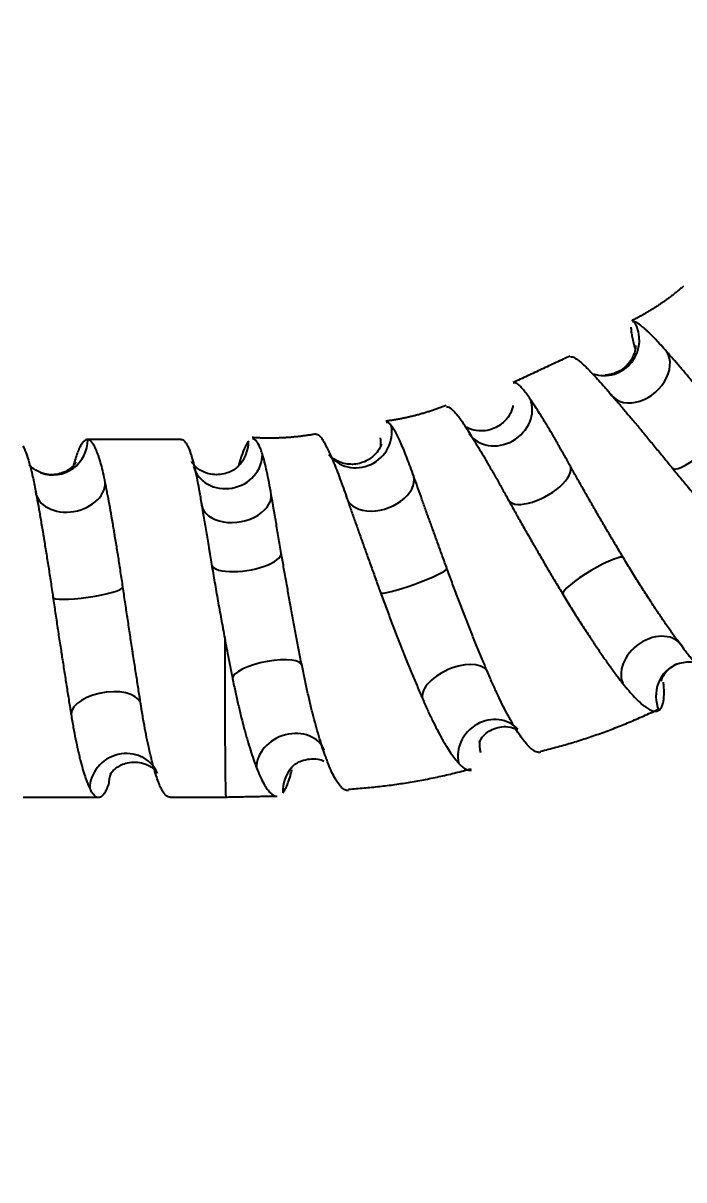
# Model space of a CAD drawing. Header units: millimetres. Extents: x 6110 to 6704, y -2661 to -1821.
# Drawn here: x 6599.22 to 6606.23, y -2432.58 to -2420.3 of the extents above; entities that cross this region are included whole.
import ezdxf

# ---------------------------------------------------------------- set-up
doc = ezdxf.new("R2010")
doc.units = ezdxf.units.MM
doc.header["$LTSCALE"] = 0.1
doc.linetypes.add('HIDDEN2', pattern=[4.7625, 3.175, -1.5875])
doc.layers.add('1', color=4, linetype='HIDDEN2', lineweight=13)
doc.layers.add('DIM', color=3, linetype='Continuous', lineweight=9)
doc.styles.get("Standard").update_dxf_attribs({"font": 'arial.ttf'})
doc.dimstyles.new('ISO-25', dxfattribs={"dimtxt": 2.5, "dimasz": 2.5, "dimexe": 1.25, "dimexo": 0.625, "dimtad": 1, "dimlfac": 5, "dimtxsty": 'Standard', "dimcen": 2.5, "dimadec": 0, "dimazin": 0, "dimtfac": 1, "dimtmove": 0, "dimatfit": 3, "dimfxl": 1, "dimarcsym": 0})

# ---------------------------------------------------------------- blocks, each defined once
blk = doc.blocks.new('*D44')
at = {"layer": 'Defpoints', "color": 0, "transparency": 16777216}
for p in [(6511.558, -2398.849), (6619.617, -2532.542), (6619.617, -2547.836)]:
    blk.add_point(p, dxfattribs=at)
at = {"layer": 'DIM', "color": 0, "lineweight": -2, "transparency": 16777216}
for p, q in [((6511.558, -2399.474), (6511.558, -2549.086)), ((6619.617, -2533.167), (6619.617, -2549.086)), ((6516.558, -2547.836), (6614.617, -2547.836))]:
    blk.add_line(p, q, dxfattribs=at)
at = {"layer": 'DIM', "color": 0, "transparency": 16777216}
for points in [[(6516.558, -2547.003), (6516.558, -2548.669), (6511.558, -2547.836)], [(6614.617, -2547.003), (6614.617, -2548.669), (6619.617, -2547.836)]]:
    blk.add_solid(points, dxfattribs=at)
at = {"layer": 'DIM', "color": 0, "transparency": 16777216, "insert": (6565.588, -2544.206), "char_height": 5, "attachment_point": 5, "bg_fill": 3, "box_fill_scale": 1.1, "bg_fill_color": 256, "bg_fill_true_color": 13158600, "bg_fill_transparency": 0}
blk.add_mtext('432,2', dxfattribs=at)

msp = doc.modelspace()

# ---------------------------------------------------------------- hatches: boundary and pattern name
at = {"layer": 'DIM'}
h = msp.add_hatch(dxfattribs=at)
h.set_pattern_fill('ANSI31', color=2)
edge = h.paths.add_edge_path()
edge.add_line((6619.617, -2595.98), (6619.617, -1962.206))
edge.add_line((6634.617, -1966.11), (6619.617, -1966.11))
edge.add_line((6634.617, -2610.98), (6634.617, -1966.11))
edge.add_line((6634.617, -2610.98), (6184.457, -2610.98))
edge.add_line((6619.617, -2595.98), (6184.457, -2595.98))
edge.add_line((6184.457, -2610.98), (6184.457, -2595.98))

# ---------------------------------------------------------------- linework, layer by layer
at = {"layer": '1', "color": 7, "linetype": 'Continuous', "lineweight": -3}
for p, q in [((6600.892, -2424.717), (6599.898, -2424.717)), ((6599.399, -2425.07), (6599.408, -2425.073)), ((6599.216, -2428.517), (6600.017, -2428.517)), ((6600.775, -2428.517), (6601.367, -2428.517))]:
    msp.add_line(p, q, dxfattribs=at)
for centre, major_axis, ratio, start_param, end_param in [((6605.386, -2423.665), (0.12, 0.355), 0.988602, 3.146969, 5.58662), ((6605.746, -2424.008), (0.283, 0.246), 0.736197, 2.998208, 6.168862), ((6604.26, -2424.446), (0.312, 0.208), 0.864368, 3.149697, 6.101935), ((6602.759, -2424.652), (0.305, 0.218), 0.965386, 3.162453, 5.872417), ((6606.4, -2424.788), (0.29, 0.237), 0.210668, 3.114964, 6.265834), ((6599.532, -2424.72), (0.124, 0.354), 0.989125, 3.139569, 5.050982), ((6602.64, -2424.751), (-0.372, 0.044), 0.925489, 3.14106, 3.412603), ((6601.238, -2424.732), (-0.252, 0.277), 0.983044, 3.140808, 3.972755), ((6601.383, -2424.901), (0.36, 0.104), 0.896437, 3.141915, 6.052195), ((6604.693, -2425.178), (0.328, 0.182), 0.426673, 3.081175, 6.240632), ((6599.716, -2425.209), (0.368, 0.072), 0.735981, 3.003896, 6.144842), ((6603.003, -2425.215), (0.354, 0.124), 0.653567, 3.035174, 6.20475), ((6601.478, -2425.346), (0.37, 0.062), 0.66463, 3.037363, 6.198617), ((6601.586, -2425.985), (0.37, 0.062), 0.328182, 3.096502, 6.247282), ((6605.266, -2426.168), (0.321, 0.193), 0.16321, 6.256706, 9.387988), ((6603.362, -2426.216), (0.352, 0.128), 0.102846, 3.13348, 6.27499), ((6599.904, -2426.338), (0.371, 0.055), 0.145735, 3.127926, 6.265911), ((6605.905, -2427.127), (0.297, 0.229), 0.752187, 6.105166, 9.219042), ((6601.367, -2426.617), (0, -1.9), 0.006117, 4.82253, 6.283504), ((6601.808, -2427.189), (0.368, 0.073), 0.302479, 6.235349, 9.366304), ((6603.805, -2427.34), (0.345, 0.148), 0.518618, 6.192262, 9.315281), ((6606.302, -2427.446), (-0.143, 0.347), 0.984079, 6.282154, 7.873241), ((6600.097, -2427.593), (0.37, 0.06), 0.507776, 6.196736, 9.33732), ((6604.192, -2428.049), (0.285, 0.243), 0.919559, 0.03357, 2.691233), ((6602.061, -2428.151), (0.352, 0.13), 0.805299, 0.014579, 2.88272), ((6604.433, -2427.972), (-0.37, 0.059), 0.913856, 6.282765, 6.657828), ((6600.294, -2428.406), (0.342, 0.155), 0.930887, 6.274488, 9.021887), ((6600.494, -2428.406), (-0.346, 0.145), 0.932447, 6.282704, 6.657059), ((6602.342, -2428.455), (-0.273, 0.257), 0.973896, 0.003, 0.804356)]:
    msp.add_ellipse(centre, major_axis=major_axis, ratio=ratio, start_param=start_param, end_param=end_param, dxfattribs=at)
for points, degree in [([(6606.225, -2423.09), (6605.974, -2423.308), (6605.674, -2423.458)], 2), ([(6605.023, -2423.832), (6604.417, -2424.114)], 1), ([(6603.706, -2424.356), (6603.397, -2424.481), (6603.066, -2424.524)], 2), ([(6602.323, -2424.66), (6601.991, -2424.721), (6601.648, -2424.698)], 2), ([(6604.709, -2428.027), (6605.354, -2427.871), (6605.95, -2427.585)], 2), ([(6602.669, -2428.43), (6603.331, -2428.39), (6603.971, -2428.213)], 2), ([(6601.368, -2428.514), (6601.911, -2428.503)], 1)]:
    msp.add_open_spline(points, degree=degree, dxfattribs=at)
for points, knots in [([(6605.704, -2423.469), (6605.697, -2423.467), (6605.691, -2423.468), (6605.685, -2423.471), (6605.684, -2423.471)], [0, 0, 0, 0, 0.847923, 1, 1, 1, 1]), ([(6606.048, -2423.787), (6606.027, -2423.763), (6605.985, -2423.717), (6605.929, -2423.655), (6605.894, -2423.62), (6605.869, -2423.595), (6605.857, -2423.583), (6605.846, -2423.572), (6605.838, -2423.565), (6605.834, -2423.562), (6605.816, -2423.545), (6605.789, -2423.521), (6605.754, -2423.494), (6605.725, -2423.476), (6605.71, -2423.47), (6605.704, -2423.469)], [0, 0, 0, 0, 0.125, 0.25, 0.375, 0.375, 0.4375, 0.46875, 0.46875, 0.5, 0.5, 0.625, 0.75, 0.875, 1, 1, 1, 1]), ([(6605.667, -2423.525), (6605.667, -2423.525), (6605.667, -2423.526), (6605.667, -2423.53), (6605.667, -2423.545), (6605.67, -2423.577), (6605.679, -2423.63), (6605.688, -2423.671), (6605.696, -2423.704), (6605.699, -2423.716), (6605.706, -2423.739), (6605.709, -2423.752), (6605.713, -2423.764)], [0, 0, 0, 0, 0.016744, 0.016744, 0.074582, 0.305937, 0.537291, 0.768646, 0.768646, 0.884323, 0.884323, 1, 1, 1, 1]), ([(6605.716, -2423.72), (6605.716, -2423.72), (6605.716, -2423.721), (6605.718, -2423.74), (6605.701, -2423.82), (6605.64, -2423.927), (6605.528, -2424.012), (6605.433, -2424.033), (6605.392, -2424.036)], [0, 0, 0, 0, 0.033952, 0.236172, 0.40591, 0.597226, 0.810014, 1, 1, 1, 1]), ([(6605.028, -2423.843), (6605.029, -2423.843), (6605.03, -2423.842), (6605.034, -2423.841), (6605.036, -2423.841), (6605.046, -2423.841), (6605.052, -2423.843), (6605.06, -2423.846)], [0, 0, 0, 0, 0.124802, 0.124802, 0.416535, 0.416535, 1, 1, 1, 1]), ([(6605.06, -2423.846), (6605.068, -2423.85), (6605.086, -2423.86), (6605.119, -2423.885), (6605.145, -2423.908), (6605.166, -2423.927), (6605.174, -2423.934), (6605.185, -2423.945), (6605.189, -2423.949), (6605.197, -2423.956), (6605.217, -2423.976), (6605.255, -2424.015), (6605.311, -2424.075), (6605.352, -2424.121), (6605.384, -2424.157), (6605.395, -2424.17), (6605.417, -2424.195), (6605.429, -2424.208), (6605.44, -2424.222)], [0, 0, 0, 0, 0.125, 0.25, 0.375, 0.375, 0.4375, 0.4375, 0.46875, 0.46875, 0.5, 0.625, 0.75, 0.875, 0.875, 0.9375, 0.9375, 1, 1, 1, 1]), ([(6606.691, -2424.552), (6606.661, -2424.515), (6606.63, -2424.478), (6606.571, -2424.405), (6606.512, -2424.334), (6606.426, -2424.23), (6606.37, -2424.164), (6606.336, -2424.123), (6606.329, -2424.115), (6606.315, -2424.099), (6606.309, -2424.091), (6606.288, -2424.067), (6606.275, -2424.051), (6606.236, -2424.005), (6606.186, -2423.946), (6606.114, -2423.863), (6606.07, -2423.812), (6606.048, -2423.787)], [0, 0, 0, 0, 0.125, 0.125, 0.25, 0.375, 0.5, 0.5, 0.53125, 0.53125, 0.5625, 0.5625, 0.625, 0.625, 0.75, 0.875, 1, 1, 1, 1]), ([(6604.599, -2424.29), (6604.585, -2424.27), (6604.56, -2424.234), (6604.524, -2424.19), (6604.504, -2424.167), (6604.489, -2424.152), (6604.482, -2424.146), (6604.475, -2424.14), (6604.471, -2424.136), (6604.469, -2424.135), (6604.458, -2424.127), (6604.443, -2424.119), (6604.429, -2424.117), (6604.422, -2424.119), (6604.421, -2424.12)], [0, 0, 0, 0, 0.159667, 0.319335, 0.479002, 0.479002, 0.558836, 0.598753, 0.598753, 0.63867, 0.63867, 0.798337, 0.958005, 1, 1, 1, 1]), ([(6605.44, -2424.222), (6605.463, -2424.248), (6605.51, -2424.304), (6605.585, -2424.392), (6605.638, -2424.455), (6605.679, -2424.504), (6605.7, -2424.528), (6605.721, -2424.553), (6605.735, -2424.57), (6605.742, -2424.579), (6605.777, -2424.622), (6605.835, -2424.691), (6605.924, -2424.799), (6606.015, -2424.909), (6606.077, -2424.985), (6606.108, -2425.024)], [0, 0, 0, 0, 0.125, 0.25, 0.375, 0.375, 0.4375, 0.46875, 0.46875, 0.5, 0.5, 0.625, 0.75, 0.875, 1, 1, 1, 1]), ([(6604.415, -2424.358), (6604.415, -2424.358), (6604.415, -2424.365), (6604.405, -2424.395), (6604.4, -2424.411)], [0, 0, 0, 0, 0.56397, 1, 1, 1, 1]), ([(6605.024, -2425.003), (6605.003, -2424.964), (6604.961, -2424.889), (6604.901, -2424.783), (6604.843, -2424.683), (6604.806, -2424.62), (6604.783, -2424.582), (6604.778, -2424.574), (6604.769, -2424.559), (6604.765, -2424.552), (6604.752, -2424.53), (6604.743, -2424.516), (6604.718, -2424.474), (6604.685, -2424.422), (6604.64, -2424.351), (6604.612, -2424.31), (6604.599, -2424.29)], [0, 0, 0, 0, 0.125, 0.25, 0.375, 0.5, 0.5, 0.53125, 0.53125, 0.5625, 0.5625, 0.625, 0.625, 0.75, 0.875, 1, 1, 1, 1]), ([(6603.71, -2424.371), (6603.714, -2424.37), (6603.724, -2424.37), (6603.737, -2424.376), (6603.749, -2424.383), (6603.753, -2424.386), (6603.76, -2424.392), (6603.762, -2424.394), (6603.766, -2424.398), (6603.778, -2424.408), (6603.801, -2424.432), (6603.835, -2424.474), (6603.861, -2424.509), (6603.881, -2424.538), (6603.891, -2424.553), (6603.902, -2424.569), (6603.909, -2424.58), (6603.913, -2424.586), (6603.916, -2424.591)], [0, 0, 0, 0, 0.119246, 0.266039, 0.266039, 0.339435, 0.339435, 0.376133, 0.376133, 0.412831, 0.559623, 0.706415, 0.853208, 0.853208, 0.926604, 0.963302, 0.963302, 1, 1, 1, 1]), ([(6604.4, -2424.411), (6604.389, -2424.443), (6604.351, -2424.507), (6604.236, -2424.603), (6604.091, -2424.637), (6603.974, -2424.616), (6603.928, -2424.594), (6603.913, -2424.585)], [0, 0, 0, 0, 0.193865, 0.415505, 0.656372, 0.847227, 1, 1, 1, 1]), ([(6603.123, -2424.57), (6603.116, -2424.561), (6603.102, -2424.546), (6603.084, -2424.536), (6603.073, -2424.536), (6603.069, -2424.537)], [0, 0, 0, 0, 0.354156, 0.708312, 1, 1, 1, 1]), ([(6603.362, -2425.109), (6603.35, -2425.074), (6603.326, -2425.008), (6603.292, -2424.917), (6603.259, -2424.835), (6603.238, -2424.786), (6603.225, -2424.758), (6603.223, -2424.752), (6603.217, -2424.741), (6603.215, -2424.735), (6603.208, -2424.719), (6603.203, -2424.709), (6603.189, -2424.68), (6603.17, -2424.644), (6603.145, -2424.601), (6603.13, -2424.579), (6603.123, -2424.57)], [0, 0, 0, 0, 0.125, 0.25, 0.375, 0.5, 0.5, 0.53125, 0.53125, 0.5625, 0.5625, 0.625, 0.625, 0.75, 0.875, 1, 1, 1, 1]), ([(6603.916, -2424.591), (6603.931, -2424.613), (6603.96, -2424.66), (6604.008, -2424.738), (6604.06, -2424.823), (6604.097, -2424.885), (6604.12, -2424.926), (6604.125, -2424.934), (6604.135, -2424.95), (6604.149, -2424.975), (6604.164, -2425.001), (6604.194, -2425.052), (6604.234, -2425.123), (6604.296, -2425.234), (6604.339, -2425.311), (6604.361, -2425.351)], [0, 0, 0, 0, 0.125, 0.25, 0.375, 0.5, 0.5, 0.53125, 0.53125, 0.5625, 0.625, 0.625, 0.75, 0.875, 1, 1, 1, 1]), ([(6599.903, -2424.718), (6599.896, -2424.717), (6599.889, -2424.718), (6599.874, -2424.724), (6599.859, -2424.735), (6599.844, -2424.754), (6599.829, -2424.777), (6599.822, -2424.79), (6599.813, -2424.81), (6599.811, -2424.814), (6599.807, -2424.822), (6599.801, -2424.835), (6599.796, -2424.849), (6599.785, -2424.879), (6599.771, -2424.921), (6599.757, -2424.97), (6599.75, -2424.996)], [0, 0, 0, 0, 0.14367, 0.14367, 0.287341, 0.431011, 0.431011, 0.574682, 0.574682, 0.6106, 0.6106, 0.646517, 0.718352, 0.718352, 0.862023, 1, 1, 1, 1]), ([(6600.088, -2425.176), (6600.081, -2425.14), (6600.074, -2425.106), (6600.059, -2425.042), (6600.044, -2424.982), (6600.029, -2424.931), (6600.017, -2424.895), (6600.011, -2424.878), (6600.005, -2424.862), (6600.001, -2424.852), (6599.999, -2424.847), (6599.989, -2424.822), (6599.981, -2424.805), (6599.966, -2424.775), (6599.95, -2424.75), (6599.934, -2424.734), (6599.919, -2424.722), (6599.911, -2424.719), (6599.903, -2424.718)], [0, 0, 0, 0, 0.125, 0.125, 0.25, 0.375, 0.375, 0.4375, 0.46875, 0.46875, 0.5, 0.5, 0.625, 0.625, 0.75, 0.875, 0.875, 1, 1, 1, 1]), ([(6600.891, -2424.717), (6600.895, -2424.717), (6600.899, -2424.718), (6600.916, -2424.723), (6600.928, -2424.733), (6600.943, -2424.754), (6600.948, -2424.761), (6600.952, -2424.769), (6600.956, -2424.774), (6600.957, -2424.777), (6600.965, -2424.791), (6600.971, -2424.804), (6600.988, -2424.847), (6601, -2424.882), (6601.011, -2424.923)], [0, 0, 0, 0, 0.098186, 0.098186, 0.398791, 0.398791, 0.473942, 0.511517, 0.511517, 0.549093, 0.549093, 0.699395, 0.699395, 1, 1, 1, 1]), ([(6601.755, -2424.873), (6601.749, -2424.855), (6601.738, -2424.821), (6601.726, -2424.794), (6601.709, -2424.758), (6601.697, -2424.74), (6601.681, -2424.725), (6601.678, -2424.723), (6601.672, -2424.718), (6601.669, -2424.717), (6601.66, -2424.713), (6601.655, -2424.712), (6601.65, -2424.712)], [0, 0, 0, 0, 0.17056, 0.341121, 0.341121, 0.682241, 0.682241, 0.767522, 0.767522, 0.852802, 0.852802, 1, 1, 1, 1]), ([(6602.324, -2424.661), (6602.326, -2424.66), (6602.329, -2424.66), (6602.337, -2424.662), (6602.349, -2424.667), (6602.37, -2424.686), (6602.385, -2424.706), (6602.392, -2424.718)], [0, 0, 0, 0, 0.123384, 0.123384, 0.415589, 0.707795, 1, 1, 1, 1]), ([(6602.392, -2424.718), (6602.4, -2424.73), (6602.408, -2424.744), (6602.425, -2424.775), (6602.443, -2424.809), (6602.472, -2424.87), (6602.492, -2424.917), (6602.508, -2424.955), (6602.514, -2424.968), (6602.525, -2424.995), (6602.53, -2425.009), (6602.547, -2425.051), (6602.57, -2425.111), (6602.605, -2425.207), (6602.63, -2425.277), (6602.643, -2425.313)], [0, 0, 0, 0, 0.125, 0.125, 0.25, 0.375, 0.5, 0.5, 0.5625, 0.5625, 0.625, 0.625, 0.75, 0.875, 1, 1, 1, 1]), ([(6599.213, -2424.786), (6599.225, -2424.807), (6599.236, -2424.833), (6599.258, -2424.892), (6599.269, -2424.926), (6599.286, -2424.984), (6599.291, -2425.004), (6599.3, -2425.036), (6599.302, -2425.047), (6599.308, -2425.07), (6599.31, -2425.081), (6599.324, -2425.139), (6599.334, -2425.189), (6599.344, -2425.243)], [0, 0, 0, 0, 0.25, 0.25, 0.5, 0.5, 0.625, 0.625, 0.6875, 0.6875, 0.75, 0.75, 1, 1, 1, 1]), ([(6601.61, -2424.736), (6601.603, -2424.743), (6601.591, -2424.76), (6601.578, -2424.784), (6601.559, -2424.823), (6601.546, -2424.855), (6601.53, -2424.903), (6601.525, -2424.918), (6601.52, -2424.934), (6601.517, -2424.945), (6601.515, -2424.95), (6601.51, -2424.967), (6601.507, -2424.978), (6601.504, -2424.99)], [0, 0, 0, 0, 0.1821, 0.364199, 0.364199, 0.728398, 0.728398, 0.819448, 0.864973, 0.864973, 0.910498, 0.910498, 1, 1, 1, 1]), ([(6603.017, -2424.769), (6603.017, -2424.77), (6603.015, -2424.774), (6603.009, -2424.797), (6602.962, -2424.874), (6602.859, -2424.956), (6602.712, -2424.993), (6602.58, -2424.967), (6602.522, -2424.932), (6602.504, -2424.918)], [0, 0, 0, 0, 0.049595, 0.208359, 0.354071, 0.520681, 0.7011, 0.872848, 1, 1, 1, 1]), ([(6599.776, -2424.964), (6599.776, -2424.964), (6599.771, -2424.974), (6599.725, -2425.028), (6599.606, -2425.093), (6599.483, -2425.096), (6599.421, -2425.078), (6599.408, -2425.074)], [0, 0, 0, 0, 0.193486, 0.415282, 0.657993, 0.93172, 1, 1, 1, 1]), ([(6601.49, -2425.009), (6601.461, -2425.039), (6601.39, -2425.081), (6601.226, -2425.103), (6601.091, -2425.049), (6601.023, -2424.984), (6601.007, -2424.957), (6601.005, -2424.953), (6601.005, -2424.953)], [0, 0, 0, 0, 0.200104, 0.406277, 0.605891, 0.770588, 0.923509, 1, 1, 1, 1]), ([(6601.011, -2424.923), (6601.019, -2424.951), (6601.027, -2424.982), (6601.042, -2425.049), (6601.058, -2425.121), (6601.074, -2425.203), (6601.084, -2425.257), (6601.086, -2425.268), (6601.09, -2425.29), (6601.092, -2425.301), (6601.098, -2425.336), (6601.102, -2425.359), (6601.106, -2425.383)], [0, 0, 0, 0, 0.25, 0.25, 0.5, 0.75, 0.75, 0.8125, 0.8125, 0.875, 0.875, 1, 1, 1, 1]), ([(6601.53, -2424.963), (6601.53, -2424.963), (6601.529, -2424.965), (6601.518, -2424.983), (6601.495, -2425.005), (6601.49, -2425.009)], [0, 0, 0, 0, 0.204053, 0.848269, 1, 1, 1, 1]), ([(6601.85, -2425.305), (6601.842, -2425.259), (6601.834, -2425.215), (6601.818, -2425.133), (6601.803, -2425.056), (6601.787, -2424.989), (6601.777, -2424.951), (6601.775, -2424.943), (6601.771, -2424.928), (6601.769, -2424.921), (6601.763, -2424.9), (6601.759, -2424.886), (6601.755, -2424.873)], [0, 0, 0, 0, 0.25, 0.25, 0.5, 0.75, 0.75, 0.8125, 0.8125, 0.875, 0.875, 1, 1, 1, 1]), ([(6599.408, -2425.074), (6599.366, -2425.054), (6599.315, -2425.026), (6599.288, -2424.998), (6599.281, -2424.99)], [0, 0, 0, 0, 0.648252, 1, 1, 1, 1]), ([(6605.588, -2425.976), (6605.563, -2425.935), (6605.538, -2425.894), (6605.489, -2425.811), (6605.44, -2425.728), (6605.367, -2425.604), (6605.319, -2425.522), (6605.284, -2425.46), (6605.272, -2425.439), (6605.248, -2425.398), (6605.236, -2425.377), (6605.201, -2425.316), (6605.155, -2425.235), (6605.088, -2425.117), (6605.045, -2425.041), (6605.024, -2425.003)], [0, 0, 0, 0, 0.125, 0.125, 0.25, 0.375, 0.5, 0.5, 0.5625, 0.5625, 0.625, 0.625, 0.75, 0.875, 1, 1, 1, 1]), ([(6606.108, -2425.024), (6606.14, -2425.063), (6606.172, -2425.101), (6606.235, -2425.178), (6606.299, -2425.255), (6606.397, -2425.37), (6606.462, -2425.446), (6606.503, -2425.493), (6606.511, -2425.503), (6606.528, -2425.522), (6606.536, -2425.531), (6606.561, -2425.56), (6606.577, -2425.578), (6606.626, -2425.634), (6606.691, -2425.707), (6606.786, -2425.814), (6606.849, -2425.882), (6606.88, -2425.916)], [0, 0, 0, 0, 0.125, 0.125, 0.25, 0.375, 0.5, 0.5, 0.53125, 0.53125, 0.5625, 0.5625, 0.625, 0.625, 0.75, 0.875, 1, 1, 1, 1]), ([(6600.275, -2426.284), (6600.267, -2426.23), (6600.259, -2426.177), (6600.243, -2426.072), (6600.227, -2425.969), (6600.211, -2425.869), (6600.199, -2425.796), (6600.193, -2425.759), (6600.187, -2425.723), (6600.183, -2425.699), (6600.181, -2425.687), (6600.171, -2425.628), (6600.163, -2425.582), (6600.148, -2425.493), (6600.132, -2425.406), (6600.117, -2425.326), (6600.106, -2425.268), (6600.101, -2425.24), (6600.095, -2425.212), (6600.092, -2425.194), (6600.09, -2425.185), (6600.088, -2425.176)], [0, 0, 0, 0, 0.125, 0.125, 0.25, 0.375, 0.375, 0.4375, 0.46875, 0.46875, 0.5, 0.5, 0.625, 0.625, 0.75, 0.875, 0.875, 0.9375, 0.96875, 0.96875, 1, 1, 1, 1]), ([(6603.714, -2426.088), (6603.698, -2426.042), (6603.681, -2425.997), (6603.649, -2425.908), (6603.617, -2425.82), (6603.57, -2425.69), (6603.54, -2425.606), (6603.521, -2425.554), (6603.517, -2425.544), (6603.51, -2425.523), (6603.506, -2425.513), (6603.495, -2425.482), (6603.488, -2425.462), (6603.466, -2425.402), (6603.439, -2425.324), (6603.399, -2425.213), (6603.374, -2425.143), (6603.362, -2425.109)], [0, 0, 0, 0, 0.125, 0.125, 0.25, 0.375, 0.5, 0.5, 0.53125, 0.53125, 0.5625, 0.5625, 0.625, 0.625, 0.75, 0.875, 1, 1, 1, 1]), ([(6599.344, -2425.243), (6599.352, -2425.281), (6599.359, -2425.321), (6599.374, -2425.403), (6599.389, -2425.487), (6599.404, -2425.578), (6599.416, -2425.647), (6599.422, -2425.683), (6599.428, -2425.719), (6599.432, -2425.743), (6599.434, -2425.756), (6599.444, -2425.817), (6599.452, -2425.867), (6599.468, -2425.968), (6599.485, -2426.071), (6599.501, -2426.176), (6599.517, -2426.283), (6599.525, -2426.337), (6599.533, -2426.391)], [0, 0, 0, 0, 0.125, 0.125, 0.25, 0.375, 0.375, 0.4375, 0.46875, 0.46875, 0.5, 0.5, 0.625, 0.625, 0.75, 0.875, 0.875, 1, 1, 1, 1]), ([(6601.956, -2425.927), (6601.946, -2425.869), (6601.937, -2425.813), (6601.918, -2425.703), (6601.909, -2425.65), (6601.891, -2425.546), (6601.883, -2425.495), (6601.872, -2425.434), (6601.87, -2425.422), (6601.866, -2425.398), (6601.864, -2425.386), (6601.858, -2425.351), (6601.854, -2425.328), (6601.85, -2425.305)], [0, 0, 0, 0, 0.25, 0.25, 0.5, 0.5, 0.75, 0.75, 0.8125, 0.8125, 0.875, 0.875, 1, 1, 1, 1]), ([(6602.643, -2425.313), (6602.655, -2425.35), (6602.668, -2425.388), (6602.695, -2425.465), (6602.723, -2425.544), (6602.767, -2425.667), (6602.797, -2425.753), (6602.817, -2425.808), (6602.82, -2425.819), (6602.828, -2425.841), (6602.832, -2425.852), (6602.844, -2425.886), (6602.852, -2425.908), (6602.876, -2425.975), (6602.909, -2426.066), (6602.959, -2426.204), (6602.992, -2426.297), (6603.009, -2426.344)], [0, 0, 0, 0, 0.125, 0.125, 0.25, 0.375, 0.5, 0.5, 0.53125, 0.53125, 0.5625, 0.5625, 0.625, 0.625, 0.75, 0.875, 1, 1, 1, 1]), ([(6601.106, -2425.383), (6601.114, -2425.432), (6601.122, -2425.482), (6601.14, -2425.586), (6601.157, -2425.692), (6601.176, -2425.806), (6601.188, -2425.878), (6601.191, -2425.893), (6601.196, -2425.922), (6601.198, -2425.937), (6601.206, -2425.982), (6601.211, -2426.012), (6601.216, -2426.042)], [0, 0, 0, 0, 0.25, 0.25, 0.5, 0.75, 0.75, 0.8125, 0.8125, 0.875, 0.875, 1, 1, 1, 1]), ([(6604.361, -2425.351), (6604.383, -2425.391), (6604.406, -2425.431), (6604.451, -2425.513), (6604.497, -2425.595), (6604.569, -2425.721), (6604.617, -2425.806), (6604.648, -2425.859), (6604.655, -2425.87), (6604.667, -2425.892), (6604.673, -2425.902), (6604.692, -2425.935), (6604.705, -2425.956), (6604.742, -2426.021), (6604.792, -2426.106), (6604.868, -2426.233), (6604.918, -2426.317), (6604.944, -2426.359)], [0, 0, 0, 0, 0.125, 0.125, 0.25, 0.375, 0.5, 0.5, 0.53125, 0.53125, 0.5625, 0.5625, 0.625, 0.625, 0.75, 0.875, 1, 1, 1, 1]), ([(6602.176, -2427.122), (6602.166, -2427.073), (6602.157, -2427.023), (6602.137, -2426.924), (6602.118, -2426.825), (6602.099, -2426.724), (6602.08, -2426.623), (6602.071, -2426.572), (6602.059, -2426.508), (6602.057, -2426.496), (6602.052, -2426.47), (6602.045, -2426.432), (6602.038, -2426.394), (6602.025, -2426.318), (6602.007, -2426.219), (6601.981, -2426.071), (6601.964, -2425.975), (6601.956, -2425.927)], [0, 0, 0, 0, 0.125, 0.125, 0.25, 0.375, 0.375, 0.5, 0.5, 0.53125, 0.53125, 0.5625, 0.625, 0.625, 0.75, 0.875, 1, 1, 1, 1]), ([(6601.216, -2426.042), (6601.226, -2426.106), (6601.237, -2426.17), (6601.26, -2426.299), (6601.271, -2426.364), (6601.294, -2426.495), (6601.306, -2426.561), (6601.321, -2426.644), (6601.325, -2426.66), (6601.331, -2426.694), (6601.334, -2426.71), (6601.343, -2426.76), (6601.349, -2426.793), (6601.355, -2426.826)], [0, 0, 0, 0, 0.25, 0.25, 0.5, 0.5, 0.75, 0.75, 0.8125, 0.8125, 0.875, 0.875, 1, 1, 1, 1]), ([(6606.228, -2426.942), (6606.205, -2426.912), (6606.158, -2426.848), (6606.084, -2426.745), (6606.032, -2426.67), (6605.992, -2426.612), (6605.979, -2426.592), (6605.959, -2426.562), (6605.952, -2426.552), (6605.938, -2426.532), (6605.932, -2426.521), (6605.897, -2426.47), (6605.842, -2426.386), (6605.759, -2426.254), (6605.702, -2426.164), (6605.66, -2426.094), (6605.645, -2426.071), (6605.617, -2426.024), (6605.602, -2426), (6605.588, -2425.976)], [0, 0, 0, 0, 0.125, 0.25, 0.375, 0.375, 0.4375, 0.4375, 0.46875, 0.46875, 0.5, 0.5, 0.625, 0.75, 0.875, 0.875, 0.9375, 0.9375, 1, 1, 1, 1]), ([(6604.155, -2427.209), (6604.137, -2427.167), (6604.119, -2427.125), (6604.083, -2427.038), (6604.046, -2426.949), (6604.009, -2426.858), (6603.972, -2426.765), (6603.953, -2426.718), (6603.93, -2426.658), (6603.925, -2426.646), (6603.916, -2426.622), (6603.902, -2426.586), (6603.888, -2426.55), (6603.86, -2426.477), (6603.823, -2426.381), (6603.786, -2426.283), (6603.75, -2426.186), (6603.732, -2426.137), (6603.714, -2426.088)], [0, 0, 0, 0, 0.125, 0.125, 0.25, 0.375, 0.375, 0.5, 0.5, 0.53125, 0.53125, 0.5625, 0.625, 0.625, 0.75, 0.875, 0.875, 1, 1, 1, 1]), ([(6600.468, -2427.55), (6600.461, -2427.502), (6600.453, -2427.453), (6600.437, -2427.354), (6600.422, -2427.253), (6600.406, -2427.149), (6600.393, -2427.069), (6600.387, -2427.029), (6600.381, -2426.989), (6600.377, -2426.962), (6600.375, -2426.949), (6600.364, -2426.881), (6600.356, -2426.826), (6600.34, -2426.718), (6600.323, -2426.609), (6600.307, -2426.501), (6600.291, -2426.392), (6600.283, -2426.338), (6600.275, -2426.284)], [0, 0, 0, 0, 0.125, 0.125, 0.25, 0.375, 0.375, 0.4375, 0.46875, 0.46875, 0.5, 0.5, 0.625, 0.625, 0.75, 0.875, 0.875, 1, 1, 1, 1]), ([(6599.533, -2426.391), (6599.541, -2426.446), (6599.549, -2426.5), (6599.565, -2426.608), (6599.581, -2426.716), (6599.597, -2426.824), (6599.61, -2426.904), (6599.614, -2426.931), (6599.62, -2426.971), (6599.622, -2426.985), (6599.626, -2427.011), (6599.628, -2427.025), (6599.639, -2427.091), (6599.647, -2427.144), (6599.663, -2427.247), (6599.679, -2427.349), (6599.695, -2427.447), (6599.706, -2427.519), (6599.712, -2427.555), (6599.718, -2427.59), (6599.722, -2427.613), (6599.723, -2427.625), (6599.725, -2427.636)], [0, 0, 0, 0, 0.125, 0.125, 0.25, 0.375, 0.375, 0.4375, 0.4375, 0.46875, 0.46875, 0.5, 0.5, 0.625, 0.625, 0.75, 0.875, 0.875, 0.9375, 0.96875, 0.96875, 1, 1, 1, 1]), ([(6603.009, -2426.344), (6603.028, -2426.394), (6603.046, -2426.444), (6603.083, -2426.543), (6603.12, -2426.641), (6603.157, -2426.739), (6603.195, -2426.836), (6603.214, -2426.884), (6603.237, -2426.944), (6603.242, -2426.956), (6603.252, -2426.98), (6603.266, -2427.016), (6603.28, -2427.051), (6603.308, -2427.121), (6603.345, -2427.212), (6603.382, -2427.299), (6603.418, -2427.385), (6603.436, -2427.427), (6603.454, -2427.468)], [0, 0, 0, 0, 0.125, 0.125, 0.25, 0.375, 0.375, 0.5, 0.5, 0.53125, 0.53125, 0.5625, 0.625, 0.625, 0.75, 0.875, 0.875, 1, 1, 1, 1]), ([(6604.944, -2426.359), (6604.973, -2426.407), (6605.001, -2426.454), (6605.058, -2426.546), (6605.115, -2426.636), (6605.17, -2426.723), (6605.212, -2426.786), (6605.226, -2426.807), (6605.246, -2426.839), (6605.253, -2426.849), (6605.267, -2426.87), (6605.274, -2426.88), (6605.308, -2426.93), (6605.334, -2426.969), (6605.386, -2427.045), (6605.437, -2427.117), (6605.486, -2427.183), (6605.521, -2427.231), (6605.539, -2427.254), (6605.556, -2427.276), (6605.567, -2427.291), (6605.573, -2427.298), (6605.578, -2427.305)], [0, 0, 0, 0, 0.125, 0.125, 0.25, 0.375, 0.375, 0.4375, 0.4375, 0.46875, 0.46875, 0.5, 0.5, 0.625, 0.625, 0.75, 0.875, 0.875, 0.9375, 0.96875, 0.96875, 1, 1, 1, 1]), ([(6601.355, -2426.826), (6601.369, -2426.9), (6601.383, -2426.973), (6601.411, -2427.116), (6601.425, -2427.186), (6601.439, -2427.256)], [0, 0, 0, 0, 0.5, 0.5, 1, 1, 1, 1]), ([(6606.634, -2427.286), (6606.625, -2427.289), (6606.603, -2427.289), (6606.578, -2427.281), (6606.55, -2427.269), (6606.536, -2427.261), (6606.516, -2427.248), (6606.512, -2427.245), (6606.504, -2427.239), (6606.492, -2427.23), (6606.479, -2427.22), (6606.453, -2427.198), (6606.417, -2427.165), (6606.378, -2427.123), (6606.337, -2427.078), (6606.316, -2427.054), (6606.289, -2427.02), (6606.284, -2427.014), (6606.273, -2427), (6606.256, -2426.979), (6606.239, -2426.957), (6606.228, -2426.942)], [0, 0, 0, 0, 0.125, 0.25, 0.25, 0.375, 0.375, 0.40625, 0.40625, 0.4375, 0.5, 0.5, 0.625, 0.75, 0.75, 0.875, 0.875, 0.90625, 0.90625, 0.9375, 1, 1, 1, 1]), ([(6602.427, -2428.088), (6602.416, -2428.058), (6602.395, -2427.996), (6602.362, -2427.893), (6602.33, -2427.782), (6602.309, -2427.703), (6602.295, -2427.651), (6602.293, -2427.641), (6602.287, -2427.62), (6602.279, -2427.588), (6602.272, -2427.556), (6602.256, -2427.491), (6602.235, -2427.403), (6602.205, -2427.265), (6602.186, -2427.17), (6602.176, -2427.122)], [0, 0, 0, 0, 0.125, 0.25, 0.375, 0.5, 0.5, 0.53125, 0.53125, 0.5625, 0.625, 0.625, 0.75, 0.875, 1, 1, 1, 1]), ([(6605.989, -2427.284), (6605.989, -2427.284), (6605.99, -2427.277), (6606.007, -2427.218), (6606.086, -2427.133), (6606.147, -2427.104), (6606.159, -2427.099)], [0, 0, 0, 0, 0.163348, 0.509521, 0.906229, 1, 1, 1, 1]), ([(6606.159, -2427.099), (6606.221, -2427.084), (6606.312, -2427.067), (6606.38, -2427.097), (6606.388, -2427.102), (6606.388, -2427.102)], [0, 0, 0, 0, 0.434027, 0.800025, 1, 1, 1, 1]), ([(6601.439, -2427.256), (6601.449, -2427.305), (6601.459, -2427.353), (6601.479, -2427.446), (6601.5, -2427.538), (6601.531, -2427.669), (6601.553, -2427.752), (6601.566, -2427.803), (6601.569, -2427.813), (6601.574, -2427.833), (6601.583, -2427.862), (6601.591, -2427.891), (6601.607, -2427.947), (6601.629, -2428.019), (6601.661, -2428.117), (6601.683, -2428.176), (6601.694, -2428.204)], [0, 0, 0, 0, 0.125, 0.125, 0.25, 0.375, 0.5, 0.5, 0.53125, 0.53125, 0.5625, 0.625, 0.625, 0.75, 0.875, 1, 1, 1, 1]), ([(6604.543, -2427.933), (6604.53, -2427.916), (6604.502, -2427.879), (6604.457, -2427.812), (6604.426, -2427.761), (6604.402, -2427.72), (6604.39, -2427.698), (6604.378, -2427.676), (6604.37, -2427.661), (6604.366, -2427.653), (6604.345, -2427.615), (6604.311, -2427.55), (6604.26, -2427.445), (6604.225, -2427.37), (6604.19, -2427.291), (6604.173, -2427.251), (6604.155, -2427.209)], [0, 0, 0, 0, 0.125, 0.25, 0.375, 0.375, 0.4375, 0.46875, 0.46875, 0.5, 0.5, 0.625, 0.75, 0.875, 0.875, 1, 1, 1, 1]), ([(6605.578, -2427.305), (6605.601, -2427.334), (6605.622, -2427.36), (6605.664, -2427.409), (6605.704, -2427.454), (6605.742, -2427.491), (6605.769, -2427.516), (6605.778, -2427.524), (6605.791, -2427.534), (6605.795, -2427.538), (6605.804, -2427.545), (6605.808, -2427.548), (6605.828, -2427.563), (6605.859, -2427.583), (6605.9, -2427.601), (6605.923, -2427.603), (6605.939, -2427.602), (6605.945, -2427.601), (6605.952, -2427.599), (6605.954, -2427.598), (6605.959, -2427.596), (6605.961, -2427.595), (6605.963, -2427.593)], [0, 0, 0, 0, 0.125, 0.125, 0.25, 0.375, 0.375, 0.4375, 0.4375, 0.46875, 0.46875, 0.5, 0.5, 0.625, 0.75, 0.875, 0.875, 0.9375, 0.9375, 0.96875, 0.96875, 1, 1, 1, 1]), ([(6605.963, -2427.593), (6605.972, -2427.588), (6605.987, -2427.573), (6605.998, -2427.55), (6606.007, -2427.522), (6606.011, -2427.506), (6606.014, -2427.484), (6606.015, -2427.479), (6606.016, -2427.47), (6606.017, -2427.455), (6606.018, -2427.439), (6606.019, -2427.406), (6606.018, -2427.364), (6606.014, -2427.315), (6606.012, -2427.293)], [0, 0, 0, 0, 0.173464, 0.346928, 0.346928, 0.520393, 0.520393, 0.563759, 0.563759, 0.607125, 0.693857, 0.693857, 0.867321, 1, 1, 1, 1]), ([(6600.665, -2428.387), (6600.657, -2428.367), (6600.648, -2428.345), (6600.632, -2428.297), (6600.615, -2428.245), (6600.598, -2428.186), (6600.585, -2428.138), (6600.581, -2428.121), (6600.573, -2428.087), (6600.569, -2428.07), (6600.556, -2428.016), (6600.548, -2427.979), (6600.531, -2427.901), (6600.515, -2427.82), (6600.499, -2427.734), (6600.487, -2427.667), (6600.482, -2427.633), (6600.476, -2427.598), (6600.472, -2427.574), (6600.47, -2427.562), (6600.468, -2427.55)], [0, 0, 0, 0, 0.125, 0.125, 0.25, 0.375, 0.375, 0.4375, 0.4375, 0.5, 0.5, 0.625, 0.625, 0.75, 0.875, 0.875, 0.9375, 0.96875, 0.96875, 1, 1, 1, 1]), ([(6603.454, -2427.468), (6603.472, -2427.509), (6603.489, -2427.549), (6603.524, -2427.625), (6603.559, -2427.699), (6603.61, -2427.8), (6603.643, -2427.862), (6603.664, -2427.898), (6603.668, -2427.906), (6603.676, -2427.92), (6603.688, -2427.941), (6603.7, -2427.961), (6603.723, -2427.999), (6603.754, -2428.047), (6603.797, -2428.107), (6603.824, -2428.14), (6603.838, -2428.154)], [0, 0, 0, 0, 0.125, 0.125, 0.25, 0.375, 0.5, 0.5, 0.53125, 0.53125, 0.5625, 0.625, 0.625, 0.75, 0.875, 1, 1, 1, 1]), ([(6599.725, -2427.636), (6599.733, -2427.683), (6599.741, -2427.728), (6599.756, -2427.815), (6599.772, -2427.898), (6599.789, -2427.975), (6599.801, -2428.031), (6599.807, -2428.058), (6599.814, -2428.084), (6599.818, -2428.101), (6599.82, -2428.11), (6599.831, -2428.152), (6599.839, -2428.184), (6599.856, -2428.243), (6599.873, -2428.298), (6599.89, -2428.345), (6599.902, -2428.377), (6599.909, -2428.392), (6599.915, -2428.406), (6599.919, -2428.415), (6599.921, -2428.419), (6599.924, -2428.424)], [0, 0, 0, 0, 0.125, 0.125, 0.25, 0.375, 0.375, 0.4375, 0.46875, 0.46875, 0.5, 0.5, 0.625, 0.625, 0.75, 0.875, 0.875, 0.9375, 0.96875, 0.96875, 1, 1, 1, 1]), ([(6604.058, -2427.933), (6604.058, -2427.933), (6604.062, -2427.928), (6604.077, -2427.884), (6604.188, -2427.781), (6604.364, -2427.754), (6604.443, -2427.789), (6604.463, -2427.8), (6604.463, -2427.8)], [0, 0, 0, 0, 0.066924, 0.27973, 0.510913, 0.770895, 0.999999, 1, 1, 1, 1]), ([(6604.711, -2428.038), (6604.709, -2428.039), (6604.696, -2428.042), (6604.682, -2428.04), (6604.664, -2428.035), (6604.657, -2428.033), (6604.645, -2428.026), (6604.638, -2428.023), (6604.618, -2428.009), (6604.589, -2427.986), (6604.559, -2427.952), (6604.543, -2427.933)], [0, 0, 0, 0, 0.056215, 0.292161, 0.292161, 0.410134, 0.410134, 0.528107, 0.528107, 0.764054, 1, 1, 1, 1]), ([(6600.141, -2428.268), (6600.141, -2428.268), (6600.15, -2428.259), (6600.193, -2428.204), (6600.324, -2428.135), (6600.494, -2428.143), (6600.605, -2428.213), (6600.637, -2428.254), (6600.64, -2428.26), (6600.64, -2428.26)], [0, 0, 0, 0, 0.113126, 0.262823, 0.427068, 0.616494, 0.776616, 0.912742, 1, 1, 1, 1]), ([(6602.068, -2428.198), (6602.095, -2428.167), (6602.163, -2428.119), (6602.317, -2428.099), (6602.39, -2428.123), (6602.409, -2428.132)], [0, 0, 0, 0, 0.379829, 0.808462, 1, 1, 1, 1]), ([(6602.671, -2428.446), (6602.664, -2428.446), (6602.645, -2428.445), (6602.625, -2428.435), (6602.608, -2428.422), (6602.602, -2428.417), (6602.59, -2428.405), (6602.584, -2428.398), (6602.566, -2428.377), (6602.541, -2428.342), (6602.516, -2428.297), (6602.491, -2428.247), (6602.478, -2428.219), (6602.462, -2428.18), (6602.459, -2428.172), (6602.452, -2428.156), (6602.443, -2428.132), (6602.433, -2428.106), (6602.427, -2428.088)], [0, 0, 0, 0, 0.107541, 0.256284, 0.256284, 0.330656, 0.330656, 0.405027, 0.405027, 0.55377, 0.702514, 0.702514, 0.851257, 0.851257, 0.888443, 0.888443, 0.925628, 1, 1, 1, 1]), ([(6603.838, -2428.154), (6603.852, -2428.17), (6603.867, -2428.184), (6603.894, -2428.206), (6603.907, -2428.214), (6603.933, -2428.226), (6603.944, -2428.229), (6603.961, -2428.23), (6603.967, -2428.23), (6603.973, -2428.229), (6603.973, -2428.228), (6603.974, -2428.228)], [0, 0, 0, 0, 0.281176, 0.281176, 0.562351, 0.562351, 0.843527, 0.843527, 0.984115, 0.984115, 1, 1, 1, 1]), ([(6601.694, -2428.204), (6601.706, -2428.237), (6601.719, -2428.268), (6601.744, -2428.323), (6601.769, -2428.373), (6601.794, -2428.412), (6601.812, -2428.437), (6601.818, -2428.445), (6601.827, -2428.456), (6601.83, -2428.459), (6601.836, -2428.466), (6601.839, -2428.469), (6601.854, -2428.483), (6601.878, -2428.5), (6601.9, -2428.505), (6601.911, -2428.505), (6601.912, -2428.505), (6601.913, -2428.505)], [0, 0, 0, 0, 0.164935, 0.164935, 0.329871, 0.494806, 0.494806, 0.577273, 0.577273, 0.618507, 0.618507, 0.659741, 0.659741, 0.824676, 0.989612, 0.989612, 1, 1, 1, 1]), ([(6601.972, -2428.469), (6601.982, -2428.457), (6601.991, -2428.442), (6602.009, -2428.408), (6602.027, -2428.367), (6602.044, -2428.317), (6602.056, -2428.274), (6602.06, -2428.259), (6602.066, -2428.238), (6602.068, -2428.231), (6602.069, -2428.225)], [0, 0, 0, 0, 0.270106, 0.270106, 0.540212, 0.810318, 0.810318, 0.945371, 0.945371, 1, 1, 1, 1]), ([(6602.045, -2428.227), (6602.045, -2428.227), (6602.048, -2428.224), (6602.059, -2428.211), (6602.068, -2428.198)], [0, 0, 0, 0, 0.362498, 1, 1, 1, 1]), ([(6599.924, -2428.424), (6599.932, -2428.441), (6599.94, -2428.455), (6599.957, -2428.48), (6599.974, -2428.5), (6599.991, -2428.511), (6600.003, -2428.516), (6600.008, -2428.517), (6600.014, -2428.517), (6600.016, -2428.517), (6600.02, -2428.517), (6600.023, -2428.517), (6600.033, -2428.515), (6600.042, -2428.511), (6600.058, -2428.499), (6600.075, -2428.482), (6600.091, -2428.456), (6600.103, -2428.434), (6600.107, -2428.425), (6600.112, -2428.412), (6600.114, -2428.408), (6600.118, -2428.398), (6600.12, -2428.394), (6600.122, -2428.389)], [0, 0, 0, 0, 0.125, 0.125, 0.25, 0.375, 0.375, 0.4375, 0.4375, 0.46875, 0.46875, 0.5, 0.5, 0.625, 0.625, 0.75, 0.875, 0.875, 0.9375, 0.9375, 0.96875, 0.96875, 1, 1, 1, 1]), ([(6600.775, -2428.517), (6600.774, -2428.517), (6600.774, -2428.517), (6600.771, -2428.517), (6600.769, -2428.517), (6600.758, -2428.515), (6600.75, -2428.511), (6600.733, -2428.499), (6600.716, -2428.482), (6600.699, -2428.456), (6600.686, -2428.432), (6600.682, -2428.424), (6600.675, -2428.411), (6600.673, -2428.406), (6600.669, -2428.397), (6600.667, -2428.392), (6600.665, -2428.387)], [0, 0, 0, 0, 0.014663, 0.014663, 0.072624, 0.072624, 0.304468, 0.304468, 0.536312, 0.768156, 0.768156, 0.884078, 0.884078, 0.942039, 0.942039, 1, 1, 1, 1])]:
    msp.add_open_spline(points, degree=3, knots=knots, dxfattribs=at)

# ---------------------------------------------------------------- next in the draw order: dimensions: what is measured, and where the dimension line sits
at = {"layer": 'DIM'}
dim = msp.add_linear_dim(base=(6619.617, -2547.836), p1=(6511.558, -2398.849), p2=(6619.617, -2532.542), dimstyle='ISO-25', override={"dimtxt": 5, "dimasz": 5, "dimdec": 1, "dimlfac": 4, "dimadec": 1, "dimtdec": 1, "dimfxl": 1.25, "dimtfill": 1}, dxfattribs=at)
dim.commit()
dim.dimension.update_dxf_attribs({"geometry": '*D44', "text_midpoint": (6565.588, -2544.206)})

doc.saveas('drawing.dxf')
